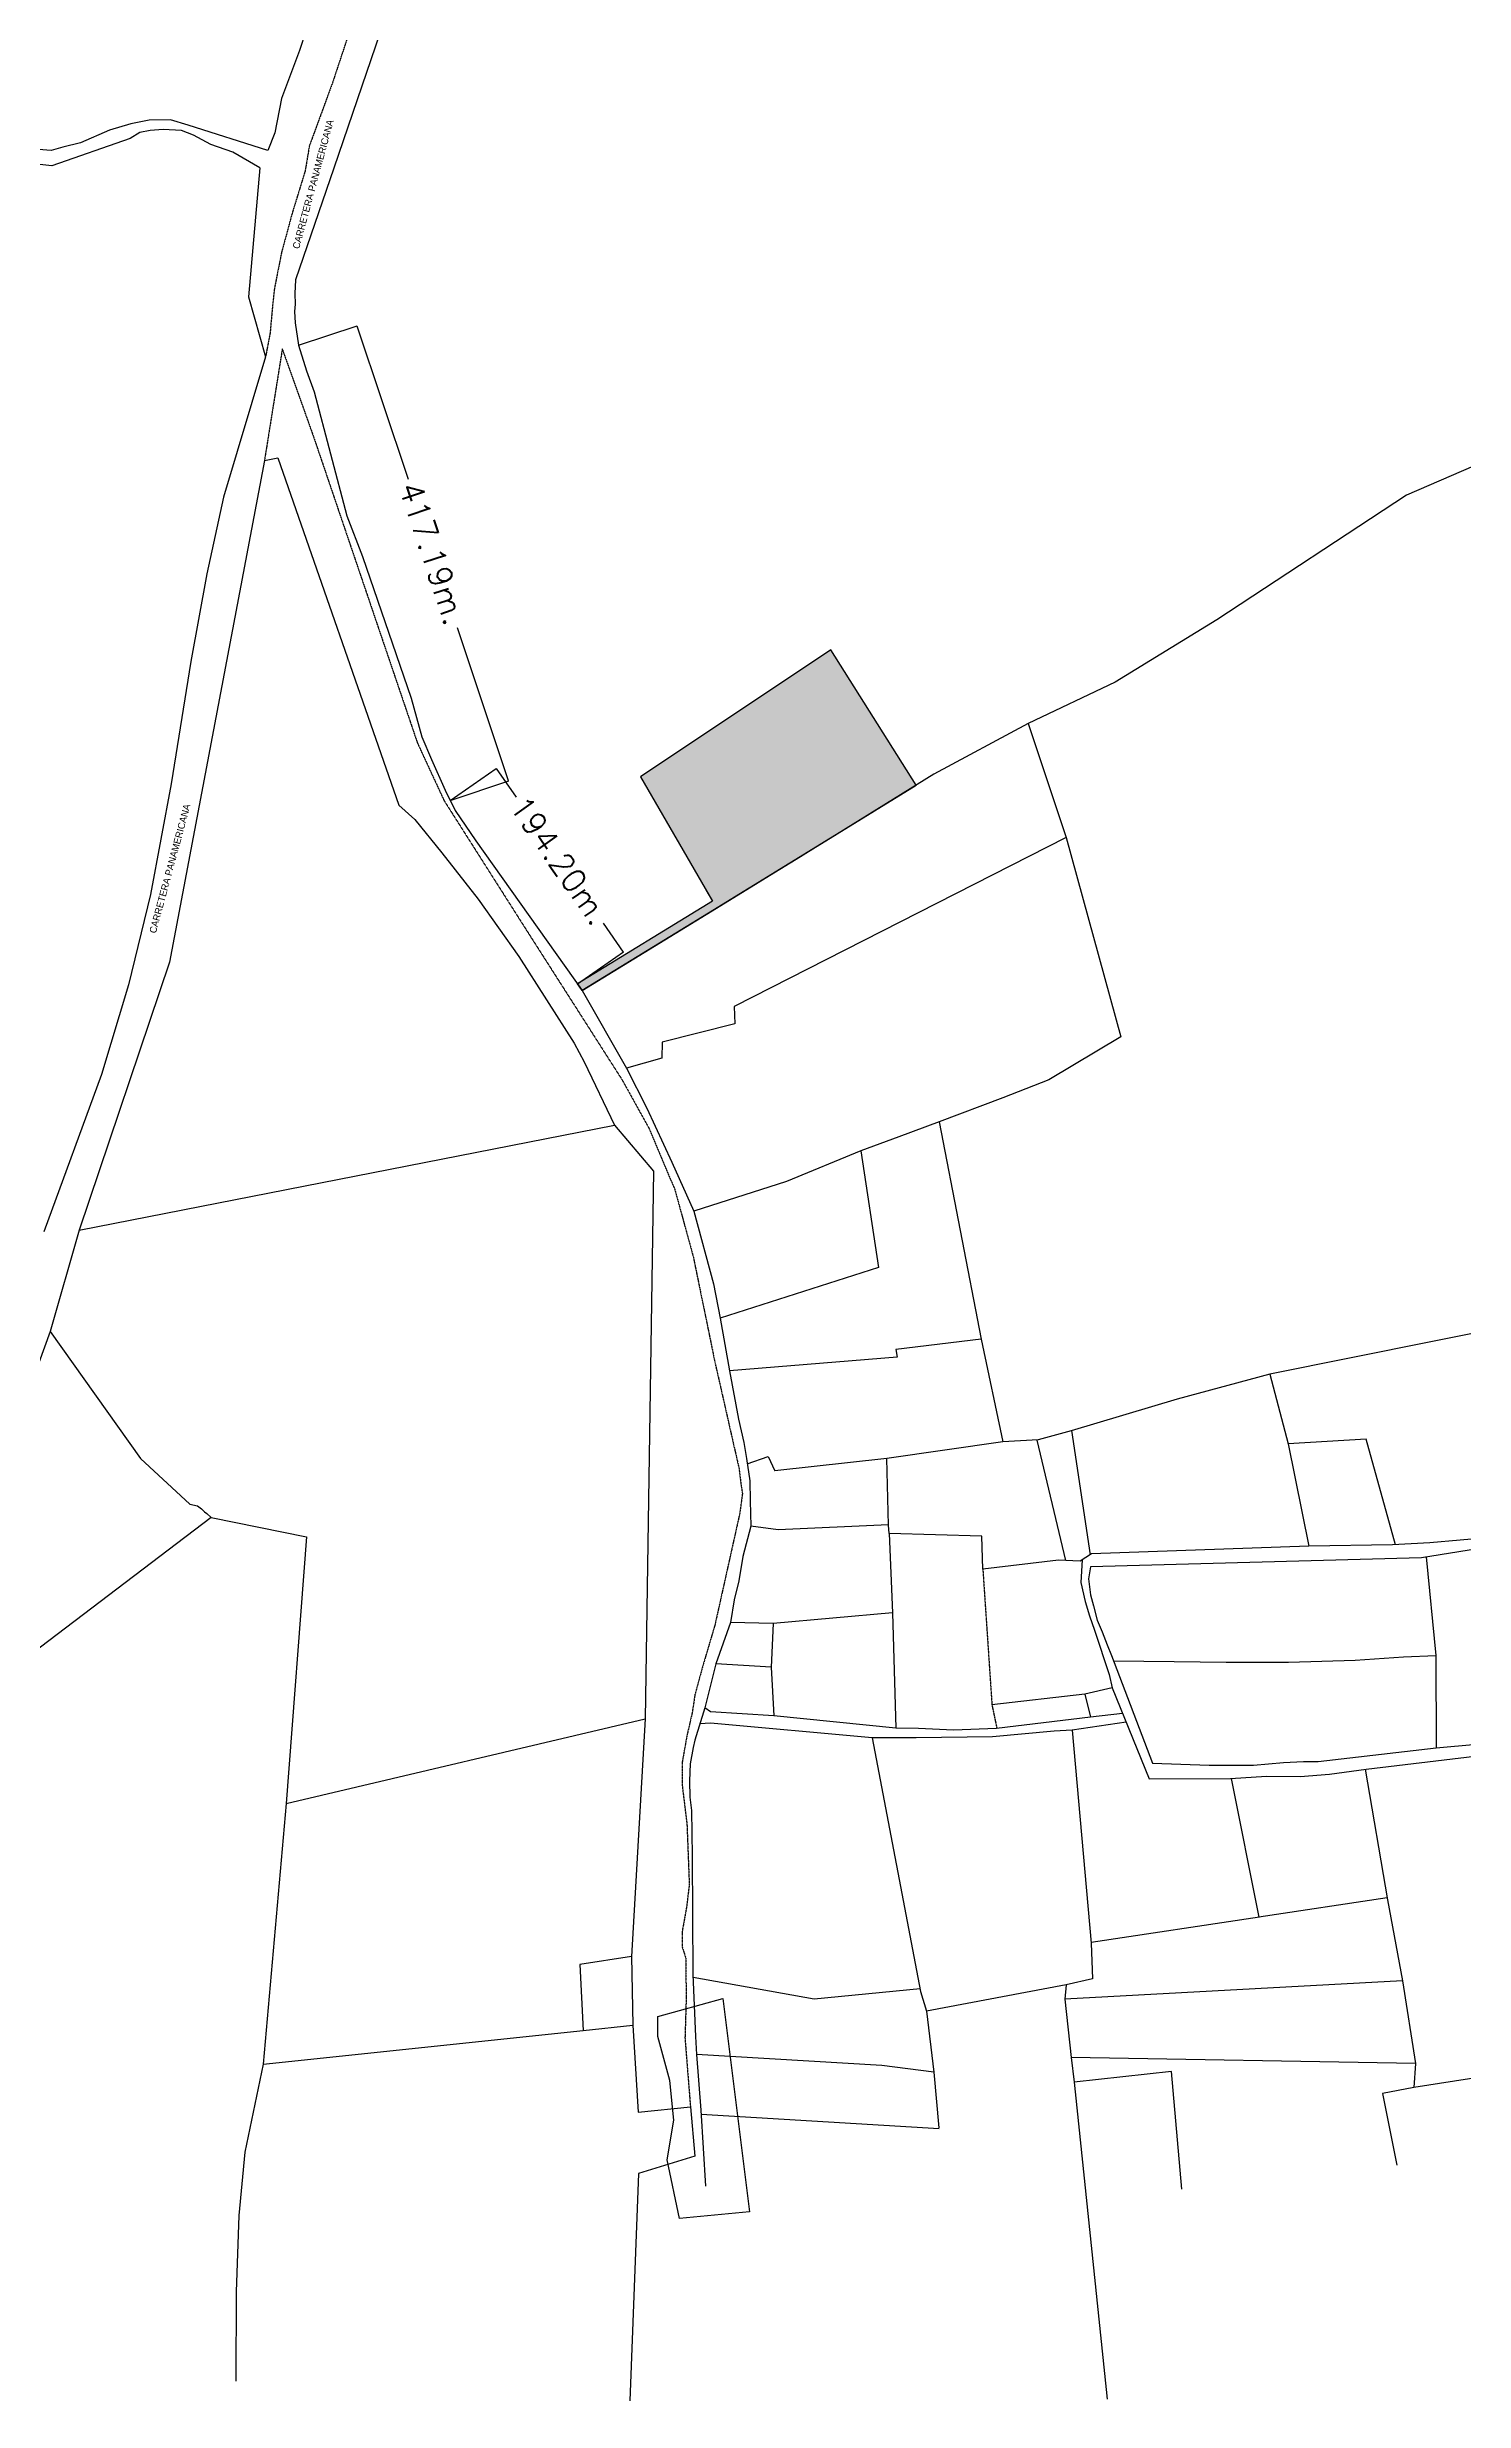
# Model space of a CAD drawing. Header units: millimetres. Extents: x 605783 to 622482, y 1302882 to 1322290.
# Drawn here: x 607740 to 608972, y 1303036 to 1305084 of the extents above; entities that cross this region are included whole.
import ezdxf

# ---------------------------------------------------------------- set-up
doc = ezdxf.new("R2010")
doc.units = ezdxf.units.MM
doc.header["$PDMODE"] = 35
doc.header["$PDSIZE"] = 1.5
doc.linetypes.add('HIDDEN', pattern=[0.375, 0.25, -0.125])
for name, color, linetype in [('2', 7, 'Continuous'), ('3', 7, 'Continuous'), ('CVL_CUADCON_LIN', 8, 'Continuous'), ('CVL_CUADCON_TIT', 1, 'Continuous')]:
    doc.layers.add(name, color=color, linetype=linetype)
doc.styles.add('ROMANS', font='ROMANS', dxfattribs={"height": 0.2})
doc.styles.get("Standard").update_dxf_attribs({"font": 'TCCM____.TTF'})
doc.dimstyles.new('STANDARD$0', dxfattribs={"dimtxt": 0.6, "dimasz": 0.5, "dimexe": 0.125, "dimexo": 0.000625, "dimgap": 0.0625, "dimtad": 0, "dimzin": 1, "dimdsep": 46, "dimtxsty": 'ROMANS', "dimblk1": 'ARCHTICK', "dimblk2": 'ARCHTICK', "dimsah": 1, "dimcen": 2.5, "dimclrd": 1, "dimclre": 1, "dimclrt": 30, "dimaunit": 1, "dimadec": 0, "dimazin": 0, "dimtfac": 1, "dimtix": 1, "dimtofl": 0, "dimtmove": 1, "dimatfit": 3, "dimldrblk": 'ARCHTICK', "dimfxl": 1, "dimtolj": 1, "dimtzin": 1, "dimarcsym": 0})

# ---------------------------------------------------------------- blocks, each defined once
blk = doc.blocks.new('_ARCHTICK')
at = {"color": 0, "linetype": 'ByBlock', "const_width": 0.15}
blk.add_lwpolyline([(-0.5, -0.5), (0.5, 0.5)], dxfattribs=at)
blk = doc.blocks.new('*D302')
at = {"layer": 'CVL_CUADCON_TIT', "color": 1, "linetype": 'Continuous', "lineweight": -2, "transparency": 16777216}
for p, q in [((607958.9, 1304824.2), (608009.8, 1304841.1)), ((608009.7, 1304841.1), (608054.1, 1304707.9)), ((608141.5, 1304445.3), (608097.2, 1304578.5)), ((608090.8, 1304428.4), (608141.7, 1304445.3))]:
    blk.add_line(p, q, dxfattribs=at)
at = {"layer": 'Defpoints', "color": 0, "transparency": 16777216}
for p in [(607958.9, 1304824.2), (608141.5, 1304445.3), (608090.8, 1304428.4)]:
    blk.add_point(p, dxfattribs=at)
at = {"layer": 'CVL_CUADCON_TIT', "color": 1, "lineweight": -2, "transparency": 16777216, "xscale": 0.5, "yscale": 0.5, "zscale": 0.5}
for p, rotation in [((608009.7, 1304841.1), 108.4217028005186), ((608141.5, 1304445.3), 288.4217028005186)]:
    blk.add_blockref('_ARCHTICK', p, dxfattribs=dict(at, rotation=rotation))
at = {"layer": 'CVL_CUADCON_TIT', "color": 30, "transparency": 16777216, "insert": (608075.6, 1304643.2), "char_height": 0.2, "attachment_point": 5, "rotation": 288.4217, "style": 'ROMANS'}
blk.add_mtext('\\A1;{\\H100x;\\C7;417.19m.}', dxfattribs=at)
blk = doc.blocks.new('*D303')
at = {"layer": 'CVL_CUADCON_TIT', "color": 1, "linetype": 'Continuous', "lineweight": -2, "transparency": 16777216}
for p, q in [((608090.8, 1304428.4), (608130.8, 1304456.2)), ((608130.7, 1304456.1), (608148, 1304431.2)), ((608241.4, 1304296.5), (608224.1, 1304321.5)), ((608201.4, 1304268.8), (608241.5, 1304296.6))]:
    blk.add_line(p, q, dxfattribs=at)
at = {"layer": 'Defpoints', "color": 0, "transparency": 16777216}
for p in [(608090.8, 1304428.4), (608241.4, 1304296.5), (608201.4, 1304268.8)]:
    blk.add_point(p, dxfattribs=at)
at = {"layer": 'CVL_CUADCON_TIT', "color": 1, "lineweight": -2, "transparency": 16777216, "xscale": 0.5, "yscale": 0.5, "zscale": 0.5}
for p, rotation in [((608130.7, 1304456.1), 124.7428550382277), ((608241.4, 1304296.5), 304.7428550382277)]:
    blk.add_blockref('_ARCHTICK', p, dxfattribs=dict(at, rotation=rotation))
at = {"layer": 'CVL_CUADCON_TIT', "color": 30, "transparency": 16777216, "insert": (608186.1, 1304376.3), "char_height": 0.2, "attachment_point": 5, "rotation": 304.7429, "style": 'ROMANS'}
blk.add_mtext('\\A1;{\\H100x;\\C7;194.20m.}', dxfattribs=at)

msp = doc.modelspace()

# ---------------------------------------------------------------- hatches: boundary and pattern name
h = msp.add_hatch(color=7)
h.set_gradient(color1=(0, 0, 255), color2=(255, 255, 0), tint=1)
h.paths.add_polyline_path([(608256.30639, 1304448.77558), (608318.88312, 1304340.91344), (608201.42371, 1304268.80441), (608205.53505, 1304263.01568), (608495.94648, 1304441.73877), (608421.78644, 1304559.30772)])

# ---------------------------------------------------------------- linework, layer by layer
at = {"layer": '2', "color": 1, "linetype": 'Continuous'}
for p, q in [((608593.30603, 1304495.14367), (608626.57003, 1304396.14467)), ((608626.57003, 1304396.14467), (608673.92303, 1304222.87567)), ((608205.53503, 1304263.01567), (608244.08003, 1304195.52767)), ((608516.04403, 1304148.77967), (608552.39203, 1303959.79667)), ((607768.23803, 1304054.65767), (608233.56403, 1304145.83367)), ((607768.23803, 1304054.65767), (607742.88203, 1303966.56567)), ((607742.88203, 1303966.56567), (607608.59603, 1303596.53867)), ((608325.67903, 1303978.22367), (608333.66403, 1303932.24867)), ((609071.21303, 1303983.15467), (608803.70703, 1303929.31767)), ((608552.39203, 1303959.79667), (608571.22803, 1303870.51267)), ((608803.70703, 1303929.31767), (608819.64603, 1303868.76467)), ((608571.22803, 1303870.51267), (608470.56303, 1303856.17167)), ((608601.97303, 1303872.16967), (608571.22803, 1303870.51267)), ((608600.91503, 1303872.11267), (608626.00403, 1303767.31867)), ((608630.71903, 1303880.18867), (608601.97303, 1303872.16967)), ((608631.02203, 1303880.27867), (608647.35203, 1303772.30567)), ((608819.64603, 1303868.76467), (608837.39803, 1303779.95767)), ((608470.56303, 1303856.17167), (608372.96503, 1303845.37567)), ((608472.03703, 1303798.21767), (608470.56303, 1303856.17167)), ((607883.00903, 1303804.61967), (607608.59603, 1303596.53867)), ((608472.50603, 1303790.84567), (608472.03703, 1303798.21767)), ((608472.50603, 1303790.84567), (608475.44503, 1303721.70367)), ((608837.39803, 1303779.95767), (608648.51803, 1303773.05567)), ((608910.10703, 1303780.92967), (608837.39803, 1303779.95767)), ((608619.80103, 1303767.63567), (608553.97203, 1303759.82067)), ((608638.61703, 1303766.67367), (608619.80103, 1303767.63567)), ((608648.51803, 1303773.05567), (608638.61703, 1303766.67367)), ((608935.55603, 1303769.82167), (608647.52603, 1303761.87167)), ((608939.41403, 1303770.43167), (608947.97303, 1303684.75467)), ((608475.44503, 1303721.70367), (608371.75903, 1303712.45567)), ((608475.44503, 1303721.70367), (608478.22103, 1303621.55367)), ((608334.42003, 1303713.43967), (608321.79003, 1303677.56967)), ((608371.75903, 1303712.45567), (608334.42003, 1303713.43967)), ((608371.75903, 1303712.45567), (608369.78203, 1303674.59367)), ((608321.79003, 1303677.56967), (608312.21703, 1303639.16767)), ((608369.78203, 1303674.59367), (608321.79003, 1303677.56967)), ((608665.75303, 1303684.66567), (608701.56003, 1303591.24767)), ((608947.97303, 1303684.75467), (608948.13703, 1303604.41467)), ((608369.78203, 1303674.59367), (608372.09903, 1303632.14067)), ((608666.37703, 1303656.64267), (608642.72503, 1303651.14667)), ((608666.37703, 1303656.64267), (608698.72903, 1303577.47267)), ((608642.72503, 1303651.14667), (608561.89903, 1303641.80767)), ((608642.72503, 1303651.14667), (608647.70003, 1303631.04767)), ((607948.00203, 1303556.05167), (608260.32003, 1303629.78867)), ((608260.32003, 1303629.78867), (608248.56503, 1303422.95167)), ((608317.19803, 1303625.75067), (608307.80003, 1303625.17767)), ((608457.60203, 1303613.24867), (608317.19803, 1303625.75067)), ((608478.22103, 1303621.55367), (608372.09903, 1303632.14067)), ((608647.70003, 1303631.04767), (608565.85503, 1303621.20567)), ((608678.57103, 1303626.80167), (608631.63803, 1303619.92867)), ((608631.63803, 1303619.92867), (608648.19103, 1303434.58167)), ((608675.53403, 1303634.23367), (608647.70003, 1303631.04767)), ((608457.60203, 1303613.24867), (608499.88003, 1303392.47167)), ((608887.25303, 1303585.87467), (609040.26603, 1303604.32867)), ((608948.13703, 1303604.41467), (609035.57603, 1303612.29267)), ((608698.72903, 1303577.47267), (608769.34703, 1303577.70067)), ((608769.90803, 1303577.73967), (608793.86103, 1303457.13367)), ((608886.40103, 1303585.76267), (608905.96103, 1303472.19267)), ((607948.00203, 1303556.05167), (607928.01403, 1303329.42267)), ((608905.66103, 1303473.93267), (608793.86103, 1303457.13367)), ((608905.96103, 1303472.19267), (608918.79903, 1303401.73967)), ((608794.45103, 1303457.22267), (608648.14203, 1303435.13367)), ((608248.56503, 1303422.95167), (608249.52103, 1303363.22067)), ((608407.38203, 1303385.72267), (608301.93503, 1303404.70667)), ((608499.41203, 1303394.91567), (608407.38203, 1303385.72267)), ((608499.88003, 1303392.47167), (608504.87103, 1303375.42367)), ((608626.41003, 1303398.32467), (608504.87103, 1303375.42367)), ((608918.79903, 1303401.73967), (608625.32903, 1303385.87467)), ((608626.41003, 1303398.32467), (608625.32903, 1303385.87467)), ((608918.79903, 1303401.73967), (608930.36003, 1303329.76667)), ((608504.87103, 1303375.42367), (608511.45003, 1303322.27867)), ((608625.32903, 1303385.87467), (608630.90503, 1303335.02167)), ((607928.01403, 1303329.42267), (608206.31403, 1303358.56267)), ((608206.31403, 1303358.56267), (608249.52103, 1303363.22067)), ((608249.52103, 1303363.22067), (608254.20403, 1303287.46367)), ((608305.02603, 1303337.74167), (608308.69503, 1303289.46767)), ((608930.36003, 1303329.76667), (608630.90503, 1303335.02167)), ((608630.90503, 1303335.02167), (608633.33103, 1303313.66167)), ((608930.36003, 1303329.76667), (608928.72903, 1303309.05267)), ((608511.45003, 1303322.27867), (608515.76803, 1303273.97267)), ((608633.33103, 1303313.66167), (608662.08503, 1303037.88967)), ((608999.63403, 1303320.18667), (608928.72903, 1303309.05267)), ((608308.69503, 1303289.46767), (608312.66103, 1303223.14967)), ((608515.87203, 1303273.04467), (608308.93703, 1303285.42167))]:
    msp.add_line(p, q, dxfattribs=at)
for points in [[(608045.17003, 1305274.53167), (608017.46803, 1305223.55467), (607997.39903, 1305174.83567), (607984.30103, 1305147.43867), (607970.66303, 1305114.19867), (607959.56403, 1305080.69367), (607944.10503, 1305038.81867), (607938.35903, 1305008.85167), (607932.18303, 1304993.62667)], [(608046.14703, 1305144.14967), (607989.57803, 1304978.28967), (607956.24203, 1304881.11367), (607955.76103, 1304869.16767), (607956.03603, 1304860.01967), (607955.28703, 1304853.66467), (607955.81903, 1304843.75367), (607958.91503, 1304824.19467), (607965.82903, 1304802.10467), (607972.48103, 1304783.82567), (608000.94803, 1304675.90167), (608014.50403, 1304640.61567), (608056.73503, 1304517.22867), (608066.21803, 1304483.70967), (608074.39903, 1304463.91067), (608086.40903, 1304437.26267), (608095.09403, 1304419.49767), (608112.95103, 1304393.37367), (608205.53503, 1304263.01567)], [(607925.24603, 1304978.65967), (607901.69303, 1304992.22367), (607882.67803, 1304998.90667), (607867.47803, 1305006.84567), (607857.08503, 1305010.95367), (607841.08603, 1305011.77967), (607829.90603, 1305011.06167), (607820.75203, 1305009.31867), (607812.34203, 1305004.01467), (607744.39503, 1304980.13867), (607726.11603, 1304982.24467)], [(607932.18303, 1304993.62667), (607862.95303, 1305015.75867), (607847.48103, 1305020.14067), (607828.93603, 1305019.96067), (607813.17003, 1305016.71967), (607794.34503, 1305011.20267), (607769.14003, 1305000.37367), (607753.87803, 1304996.36767), (607743.70303, 1304993.61167), (607732.78403, 1304994.41867)], [(607925.24603, 1304978.65967), (607915.25803, 1304866.36067), (607930.22303, 1304814.19867)], [(607930.22303, 1304814.19867), (607893.51303, 1304692.09667), (607879.19103, 1304625.30867), (607865.32903, 1304549.11667), (607848.00503, 1304442.69367), (607830.22703, 1304346.69367), (607811.01703, 1304267.98067), (607787.49203, 1304190.04867), (607737.49503, 1304053.25467)], [(607929.24203, 1304723.97767), (607846.68203, 1304287.66267), (607768.23803, 1304054.65767)], [(607929.24203, 1304723.97767), (607940.93803, 1304726.21867), (608046.03803, 1304424.11767), (608059.94503, 1304411.86267), (608083.41503, 1304382.79567), (608114.95603, 1304342.51367), (608150.51003, 1304292.55767), (608198.63203, 1304217.39067), (608207.18203, 1304201.08967), (608233.56403, 1304145.83367)], [(609079.53203, 1304289.94567), (608980.58503, 1304719.04467), (608922.28303, 1304693.85967), (608757.36503, 1304585.48167), (608669.19203, 1304531.18767), (608593.30603, 1304495.14367)], [(608593.30603, 1304495.14367), (608511.28203, 1304451.24467), (608391.50503, 1304376.99967), (608205.53503, 1304263.01567)], [(608626.57003, 1304396.14467), (608337.74503, 1304249.11667), (608338.17403, 1304234.11967), (608275.09503, 1304218.10367), (608274.76703, 1304204.12567), (608244.08003, 1304195.52767)], [(608673.92303, 1304222.87567), (608611.49303, 1304185.50867), (608571.27503, 1304169.65567), (608516.04403, 1304148.77967)], [(608244.08003, 1304195.52767), (608261.70203, 1304160.76067), (608283.41903, 1304113.81067), (608302.58503, 1304071.17067)], [(608516.04403, 1304148.77967), (608480.92303, 1304135.95767), (608447.83603, 1304123.63467)], [(608233.56403, 1304145.83367), (608267.64703, 1304106.05067), (608260.32003, 1303629.78867)], [(608447.83603, 1304123.63467), (608383.17703, 1304096.95067), (608302.58503, 1304071.17067)], [(608447.83603, 1304123.63467), (608463.30603, 1304022.16467), (608325.67903, 1303978.22367)], [(608302.58503, 1304071.17067), (608319.76303, 1304007.94067), (608325.67903, 1303978.22367)], [(607742.88203, 1303966.56567), (607821.55303, 1303855.94967), (607864.27403, 1303816.38667), (607870.87003, 1303814.83467), (607874.41303, 1303812.27867), (607877.19303, 1303809.72667), (607879.21803, 1303808.19367), (607883.00903, 1303804.61967), (607882.75503, 1303804.62067)], [(608552.39203, 1303959.79667), (608478.17303, 1303950.94167), (608479.40903, 1303944.32867), (608333.66403, 1303932.24867)], [(608333.66403, 1303932.24867), (608341.38703, 1303890.33867), (608346.26403, 1303870.02267), (608348.33103, 1303856.05067)], [(608803.70703, 1303929.31767), (608723.06903, 1303907.52567), (608630.71903, 1303880.18867)], [(609584.77603, 1303922.40567), (609452.63903, 1303894.06667), (609413.76703, 1303882.51867), (609391.65703, 1303878.89567), (609370.56303, 1303875.78567), (609356.58603, 1303873.20467), (609269.42503, 1303854.65367), (609153.57503, 1303819.75567), (609123.09403, 1303807.72267), (609095.91203, 1303798.49567), (609082.69203, 1303798.45667), (609025.52203, 1303784.05967), (608935.55603, 1303769.82167)], [(608912.91003, 1303781.09067), (608887.23603, 1303872.81767), (608819.64603, 1303868.76467)], [(608348.33103, 1303856.05067), (608351.42503, 1303836.74567), (608351.72003, 1303819.21067), (608352.27903, 1303797.35667)], [(608349.06103, 1303851.49167), (608367.18803, 1303857.85267), (608372.96503, 1303845.37567)], [(607883.00903, 1303804.61967), (607965.73103, 1303788.02667), (607948.00203, 1303556.05167)], [(609087.51303, 1303802.53767), (608995.51503, 1303787.27667), (608942.64503, 1303782.80267), (608910.10703, 1303780.92967)], [(608352.27903, 1303797.35667), (608345.22103, 1303770.90567), (608341.71003, 1303749.54767), (608337.68003, 1303733.27167), (608334.42003, 1303713.43967)], [(608472.03603, 1303798.24767), (608375.99803, 1303794.02367), (608352.27903, 1303797.35667)], [(608553.97203, 1303759.82067), (608553.01603, 1303788.49267), (608472.50603, 1303790.84567)], [(608640.39603, 1303767.81967), (608639.17003, 1303748.24867), (608642.89403, 1303731.71367), (608646.63803, 1303719.24467), (608651.14603, 1303706.77367), (608663.89603, 1303668.09067), (608666.37703, 1303656.64267)], [(608647.52603, 1303761.87167), (608645.77103, 1303751.44667), (608647.58203, 1303737.47367), (608650.14703, 1303727.82367), (608653.48103, 1303715.38067), (608657.82603, 1303705.22867), (608662.17303, 1303694.05967), (608665.75303, 1303684.66567)], [(608667.52903, 1303680.03167), (608720.34803, 1303679.55767), (608765.55903, 1303678.87067), (608819.66503, 1303678.90967), (608877.84403, 1303680.71267), (608919.77203, 1303683.59567), (608947.97303, 1303684.75467)], [(608312.21703, 1303639.16767), (608303.38303, 1303611.18667), (608302.12603, 1303604.82967), (608299.36203, 1303590.59067), (608298.88703, 1303575.84967), (608299.17403, 1303561.61967), (608300.47303, 1303549.93267), (608301.07103, 1303510.54267), (608301.81603, 1303407.36567)], [(608372.09903, 1303632.14067), (608316.99603, 1303635.66367), (608312.21703, 1303639.16767)], [(608631.63803, 1303619.92867), (608615.88503, 1303618.97367), (608562.26203, 1303614.10367), (608495.95803, 1303613.09667), (608457.60203, 1303613.24867)], [(608565.85503, 1303621.20567), (608528.50703, 1303619.82867), (608498.03203, 1303621.22067), (608478.22103, 1303621.55367)], [(608701.56003, 1303591.24767), (608750.88603, 1303589.35767), (608789.27503, 1303589.46867), (608815.45603, 1303591.57767), (608832.74203, 1303592.64467), (608845.70803, 1303592.68267), (608948.13703, 1303604.41467)], [(608769.34703, 1303577.70067), (608800.60103, 1303579.86367), (608830.06603, 1303579.49267), (608855.47903, 1303581.67967), (608887.25303, 1303585.87467)], [(608648.19103, 1303434.58167), (608649.29803, 1303403.57067), (608626.41003, 1303398.32467)], [(608248.56503, 1303422.95167), (608203.56803, 1303416.01367), (608206.31403, 1303358.56267)], [(608301.81603, 1303407.36567), (608304.22703, 1303353.49567), (608305.02603, 1303337.74167)], [(607928.01403, 1303329.42267), (607912.11703, 1303252.72967), (607907.00103, 1303197.59767), (607904.62103, 1303131.27167), (607904.46603, 1303053.50067)], [(608511.45003, 1303322.27867), (608466.01103, 1303328.05067), (608305.02603, 1303337.74167)], [(608727.08203, 1303220.52367), (608717.96703, 1303322.98467), (608633.33103, 1303313.66167)], [(608928.72903, 1303309.05267), (608901.51903, 1303303.70267), (608914.14603, 1303241.38467)], [(608254.20403, 1303287.46367), (608299.69703, 1303292.11267), (608303.53803, 1303249.39867), (608254.43303, 1303234.34367), (608247.02903, 1303036.45667)]]:
    msp.add_lwpolyline(points, dxfattribs=at)
at = {"layer": '3', "color": 30, "linetype": 'HIDDEN'}
for p, q in [((607944.73803, 1304821.00367), (607929.24203, 1304723.97767)), ((608553.96903, 1303759.91967), (608561.89903, 1303641.80767)), ((608561.89903, 1303641.80767), (608566.23103, 1303621.25067))]:
    msp.add_line(p, q, dxfattribs=at)
for points in [[(608074.06203, 1305261.96267), (608051.46303, 1305215.28667), (608030.34603, 1305160.47267), (608009.28103, 1305115.57067), (607988.37403, 1305052.36767), (607968.27303, 1304997.54967), (607964.60103, 1304975.70767), (607953.23103, 1304938.64567), (607944.16403, 1304905.13267), (607937.90203, 1304873.64267), (607936.03203, 1304856.11267), (607934.14203, 1304834.77067), (607930.22303, 1304814.19867)], [(607944.73803, 1304821.00367), (607972.27303, 1304743.63067), (608062.32603, 1304478.18767), (608085.43303, 1304428.28167), (608158.49403, 1304313.36767), (608240.37503, 1304185.20067), (608263.52503, 1304143.42767), (608286.10603, 1304089.96467), (608302.05803, 1304031.95367), (608321.13003, 1303939.11067), (608341.98503, 1303847.27767), (608343.68803, 1303833.03767), (608344.92003, 1303825.66267), (608342.54203, 1303808.13467), (608320.94803, 1303711.13267), (608310.34603, 1303675.33867), (608303.61203, 1303650.71167), (608301.24303, 1303634.96367), (608296.56403, 1303614.64967), (608292.63703, 1303592.29967), (608292.53003, 1303571.96767), (608296.66903, 1303537.89367), (608298.67903, 1303485.27467), (608296.29003, 1303465.71467), (608292.36603, 1303443.87267), (608292.55303, 1303431.16467), (608295.80303, 1303421.23967), (608295.85303, 1303382.35267), (608294.93203, 1303352.11167), (608299.69703, 1303292.11267)]]:
    msp.add_lwpolyline(points, dxfattribs=at)
at = {"layer": 'CVL_CUADCON_LIN', "color": 5, "ltscale": 0.5, "flags": 128}
msp.add_lwpolyline([(608271.30832, 1303370.65276), (608327.74236, 1303386.38164), (608350.95536, 1303200.92533), (608290.07832, 1303195.10276), (608279.36832, 1303246.14276), (608285.28832, 1303280.73276), (608281.73832, 1303315.03276), (608271.38832, 1303353.47276)], close=True, dxfattribs=at)
at = {"layer": 'CVL_CUADCON_TIT', "color": 2}
for p, q in [((608313.1966, 1304350.71517), (608318.88312, 1304340.91344)), ((608205.53495, 1304263.01582), (608201.42371, 1304268.80441))]:
    msp.add_line(p, q, dxfattribs=at)
at = {"layer": 'CVL_CUADCON_TIT', "color": 2, "flags": 128}
for points in [[(608201.4237, 1304268.80441), (608205.53503, 1304263.01567), (608495.94648, 1304441.73877), (608421.78644, 1304559.30772), (608256.30639, 1304448.77558), (608318.88312, 1304340.91344), (608201.4237, 1304268.80441)], [(608201.42371, 1304268.80441), (608205.53505, 1304263.01568), (608322.34075, 1304334.60777), (608495.94648, 1304441.73877), (608421.78644, 1304559.30772), (608256.30639, 1304448.77558), (608318.88312, 1304340.91344), (608201.42371, 1304268.80441)]]:
    msp.add_lwpolyline(points, dxfattribs=at)

# ---------------------------------------------------------------- texts
at = {"char_height": 6, "attachment_point": 1, "rotation": 74.88791295}
for insert in [(607953.52106, 1304909.11301), (607828.9706, 1304313.92798)]:
    msp.add_mtext_dynamic_manual_height_columns('CARRETERA PANAMERICANA', width=144.7963757, gutter_width=12.5, heights=[0], dxfattribs=dict(at, insert=insert))

# ---------------------------------------------------------------- dimensions: what is measured, and where the dimension line sits
at = {"layer": 'CVL_CUADCON_TIT', "color": 2}
for p1, p2, distance, picture, middle in [((607958.91503, 1304824.19467), (608090.75153, 1304428.38017), 53.52382, '*D302', (608075.61435, 1304643.2014)), ((608090.75153, 1304428.38017), (608201.42368, 1304268.80444), 48.6548, '*D303', (608186.06813, 1304376.3204))]:
    dim = msp.add_aligned_dim(p1=p1, p2=p2, distance=distance, text='{\\H100x;\\C7;<>}', dimstyle='STANDARD$0', override={"dimpost": 'm.', "dimfxl": 0.1}, dxfattribs=at)
    dim.commit()
    dim.dimension.update_dxf_attribs({"geometry": picture, "text_midpoint": middle})

doc.saveas('drawing.dxf')
